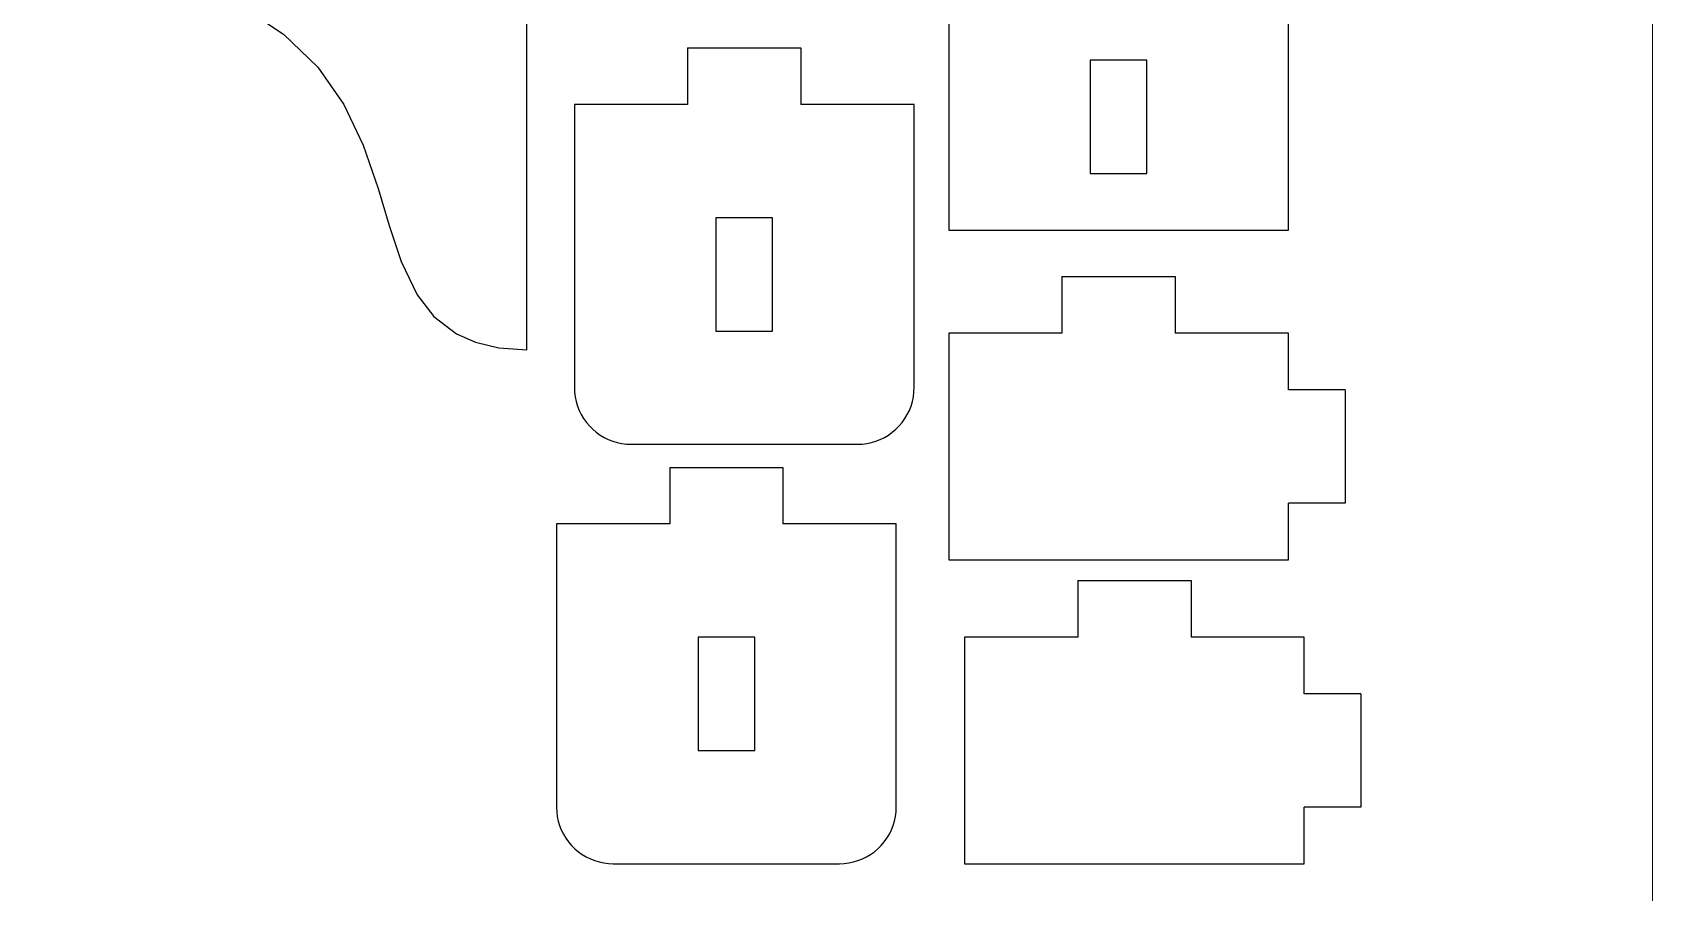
# Model space of a CAD drawing. Header units: millimetres. Extents: x -3928 to -434, y -548 to 1409.
# Drawn here: x -2871.5 to -2728.4, y 1019.3 to 1095.3 of the extents above; entities that cross this region are included whole.
import ezdxf

# ---------------------------------------------------------------- set-up
doc = ezdxf.new("R2010")
doc.units = ezdxf.units.MM
doc.header["$MEASUREMENT"] = 0
doc.layers.add('layer 1', color=7, linetype='Continuous')

msp = doc.modelspace()

# ---------------------------------------------------------------- linework, layer by layer
at = {"layer": 'layer 1', "color": 250, "lineweight": 9}
msp.add_lwpolyline([(-3928.424, 422.392), (-2728.424, 422.392), (-2728.424, 1322.392), (-3928.424, 1322.392), (-3928.424, 422.392)], close=True, dxfattribs=at)
at = {"layer": 'layer 1', "color": 1, "lineweight": 25}
for points in [[(-2790.5871, 1137.8129), (-2790.5871, 1137.8129), (-2790.5871, 1077.8128), (-2790.5871, 1077.8128)], [(-2760.5872, 1077.8128), (-2760.5872, 1077.8128), (-2760.5872, 1137.8129), (-2760.5872, 1137.8129)], [(-2827.8411, 1067.2551), (-2827.8411, 1067.2551), (-2827.8411, 1128.7549), (-2827.8411, 1128.7549)], [(-2813.6474, 1093.9098), (-2813.6474, 1093.9098), (-2803.6475, 1093.9098), (-2803.6475, 1093.9098)], [(-2813.6474, 1093.9098), (-2813.6474, 1093.9098), (-2813.6474, 1088.9099), (-2813.6474, 1088.9099)], [(-2803.6475, 1093.9098), (-2803.6475, 1093.9098), (-2803.6475, 1088.9099), (-2803.6475, 1088.9099)], [(-2778.0871, 1092.8129), (-2778.0871, 1092.8129), (-2778.0871, 1082.8127), (-2778.0871, 1082.8127)], [(-2773.0872, 1092.8129), (-2773.0872, 1092.8129), (-2778.0871, 1092.8129), (-2778.0871, 1092.8129)], [(-2773.0872, 1082.8127), (-2773.0872, 1082.8127), (-2773.0872, 1092.8129), (-2773.0872, 1092.8129)], [(-2823.6476, 1088.9099), (-2823.6476, 1088.9099), (-2823.6476, 1063.9099), (-2823.6476, 1063.9099)], [(-2813.6474, 1088.9099), (-2813.6474, 1088.9099), (-2823.6476, 1088.9099), (-2823.6476, 1088.9099)], [(-2793.6477, 1088.9099), (-2793.6477, 1088.9099), (-2803.6475, 1088.9099), (-2803.6475, 1088.9099)], [(-2793.6477, 1063.9099), (-2793.6477, 1063.9099), (-2793.6477, 1088.9099), (-2793.6477, 1088.9099)], [(-2778.0871, 1082.8127), (-2778.0871, 1082.8127), (-2773.0872, 1082.8127), (-2773.0872, 1082.8127)], [(-2811.1476, 1078.91), (-2811.1476, 1078.91), (-2811.1476, 1068.9098), (-2811.1476, 1068.9098)], [(-2806.1477, 1078.91), (-2806.1477, 1078.91), (-2811.1476, 1078.91), (-2811.1476, 1078.91)], [(-2806.1477, 1068.9098), (-2806.1477, 1068.9098), (-2806.1477, 1078.91), (-2806.1477, 1078.91)], [(-2790.5871, 1077.8128), (-2790.5871, 1077.8128), (-2760.5872, 1077.8128), (-2760.5872, 1077.8128)], [(-2780.5885, 1073.71), (-2780.5885, 1073.71), (-2780.5885, 1068.71), (-2780.5885, 1068.71)], [(-2780.5885, 1073.71), (-2780.5885, 1073.71), (-2770.5883, 1073.71), (-2770.5883, 1073.71)], [(-2770.5883, 1073.71), (-2770.5883, 1073.71), (-2770.5883, 1068.71), (-2770.5883, 1068.71)], [(-2811.1476, 1068.9098), (-2811.1476, 1068.9098), (-2806.1477, 1068.9098), (-2806.1477, 1068.9098)], [(-2790.5883, 1068.71), (-2790.5883, 1068.71), (-2790.5883, 1048.71), (-2790.5883, 1048.71)], [(-2780.5885, 1068.71), (-2780.5885, 1068.71), (-2790.5883, 1068.71), (-2790.5883, 1068.71)], [(-2760.5884, 1068.71), (-2760.5884, 1068.71), (-2770.5883, 1068.71), (-2770.5883, 1068.71)], [(-2760.5884, 1063.7101), (-2760.5884, 1063.7101), (-2760.5884, 1068.71), (-2760.5884, 1068.71)], [(-2755.5882, 1063.7101), (-2755.5882, 1063.7101), (-2760.5884, 1063.7101), (-2760.5884, 1063.7101)], [(-2755.5882, 1063.7101), (-2755.5882, 1063.7101), (-2755.5882, 1053.7099), (-2755.5882, 1053.7099)], [(-2818.6476, 1058.91), (-2818.6476, 1058.91), (-2798.6476, 1058.91), (-2798.6476, 1058.91)], [(-2815.2286, 1056.8718), (-2815.2286, 1056.8718), (-2805.2284, 1056.8718), (-2805.2284, 1056.8718)], [(-2815.2286, 1056.8718), (-2815.2286, 1056.8718), (-2815.2286, 1051.8718), (-2815.2286, 1051.8718)], [(-2805.2284, 1056.8718), (-2805.2284, 1056.8718), (-2805.2284, 1051.8718), (-2805.2284, 1051.8718)], [(-2755.5882, 1053.7099), (-2755.5882, 1053.7099), (-2760.5884, 1053.7099), (-2760.5884, 1053.7099)], [(-2760.5884, 1048.71), (-2760.5884, 1048.71), (-2760.5884, 1053.7099), (-2760.5884, 1053.7099)], [(-2825.2284, 1051.8718), (-2825.2284, 1051.8718), (-2825.2284, 1026.8719), (-2825.2284, 1026.8719)], [(-2815.2286, 1051.8718), (-2815.2286, 1051.8718), (-2825.2284, 1051.8718), (-2825.2284, 1051.8718)], [(-2795.2285, 1051.8718), (-2795.2285, 1051.8718), (-2805.2284, 1051.8718), (-2805.2284, 1051.8718)], [(-2795.2285, 1026.8719), (-2795.2285, 1026.8719), (-2795.2285, 1051.8718), (-2795.2285, 1051.8718)], [(-2790.5883, 1048.71), (-2790.5883, 1048.71), (-2760.5884, 1048.71), (-2760.5884, 1048.71)], [(-2779.1905, 1046.872), (-2779.1905, 1046.872), (-2779.1905, 1041.872), (-2779.1905, 1041.872)], [(-2779.1905, 1046.872), (-2779.1905, 1046.872), (-2769.1903, 1046.872), (-2769.1903, 1046.872)], [(-2769.1903, 1046.872), (-2769.1903, 1046.872), (-2769.1903, 1041.872), (-2769.1903, 1041.872)], [(-2812.7284, 1041.872), (-2812.7284, 1041.872), (-2812.7284, 1031.8718), (-2812.7284, 1031.8718)], [(-2807.7285, 1041.872), (-2807.7285, 1041.872), (-2812.7284, 1041.872), (-2812.7284, 1041.872)], [(-2807.7285, 1031.8718), (-2807.7285, 1031.8718), (-2807.7285, 1041.872), (-2807.7285, 1041.872)], [(-2789.1903, 1041.872), (-2789.1903, 1041.872), (-2789.1903, 1021.872), (-2789.1903, 1021.872)], [(-2779.1905, 1041.872), (-2779.1905, 1041.872), (-2789.1903, 1041.872), (-2789.1903, 1041.872)], [(-2759.1905, 1041.872), (-2759.1905, 1041.872), (-2769.1903, 1041.872), (-2769.1903, 1041.872)], [(-2759.1905, 1036.8721), (-2759.1905, 1036.8721), (-2759.1905, 1041.872), (-2759.1905, 1041.872)], [(-2754.1902, 1036.8721), (-2754.1902, 1036.8721), (-2759.1905, 1036.8721), (-2759.1905, 1036.8721)], [(-2754.1902, 1036.8721), (-2754.1902, 1036.8721), (-2754.1902, 1026.8719), (-2754.1902, 1026.8719)], [(-2812.7284, 1031.8718), (-2812.7284, 1031.8718), (-2807.7285, 1031.8718), (-2807.7285, 1031.8718)], [(-2754.1902, 1026.8719), (-2754.1902, 1026.8719), (-2759.1905, 1026.8719), (-2759.1905, 1026.8719)], [(-2759.1905, 1021.872), (-2759.1905, 1021.872), (-2759.1905, 1026.8719), (-2759.1905, 1026.8719)], [(-2820.2285, 1021.872), (-2820.2285, 1021.872), (-2800.2284, 1021.872), (-2800.2284, 1021.872)], [(-2789.1903, 1021.872), (-2789.1903, 1021.872), (-2759.1905, 1021.872), (-2759.1905, 1021.872)]]:
    msp.add_open_spline(points, degree=3, dxfattribs=at)
for points, knots in [([(-3032.8409, 1067.2551), (-3032.8409, 1067.2551), (-3030.7941, 1067.5098), (-3030.7941, 1067.5098), (-3030.7941, 1067.5098), (-3030.7941, 1067.5098), (-3029.0988, 1068.227), (-3029.0988, 1068.227), (-3029.0988, 1068.227), (-3029.0988, 1068.227), (-3027.6993, 1069.3393), (-3027.6993, 1069.3393), (-3027.6993, 1069.3393), (-3027.6993, 1069.3393), (-3026.0455, 1071.6133), (-3026.0455, 1071.6133), (-3026.0455, 1071.6133), (-3026.0455, 1071.6133), (-3024.7899, 1074.449), (-3024.7899, 1074.449), (-3024.7899, 1074.449), (-3024.7899, 1074.449), (-3023.5069, 1078.8216), (-3023.5069, 1078.8216), (-3023.5069, 1078.8216), (-3023.5069, 1078.8216), (-3022.4274, 1083.5714), (-3022.4274, 1083.5714), (-3022.4274, 1083.5714), (-3022.4274, 1083.5714), (-3021.3348, 1088.431), (-3021.3348, 1088.431), (-3021.3348, 1088.431), (-3021.3348, 1088.431), (-3019.765, 1094.1114), (-3019.765, 1094.1114), (-3019.765, 1094.1114), (-3019.765, 1094.1114), (-3017.7026, 1099.3731), (-3017.7026, 1099.3731), (-3017.7026, 1099.3731), (-3017.7026, 1099.3731), (-3014.9908, 1104.0311), (-3014.9908, 1104.0311), (-3014.9908, 1104.0311), (-3014.9908, 1104.0311), (-3011.5283, 1107.9731), (-3011.5283, 1107.9731), (-3011.5283, 1107.9731), (-3011.5283, 1107.9731), (-3007.2625, 1111.1488), (-3007.2625, 1111.1488), (-3007.2625, 1111.1488), (-3007.2625, 1111.1488), (-3002.5427, 1113.4189), (-3002.5427, 1113.4189), (-3002.5427, 1113.4189), (-3002.5427, 1113.4189), (-2997.124, 1115.048), (-2997.124, 1115.048), (-2997.124, 1115.048), (-2997.124, 1115.048), (-2991.0397, 1116.0866), (-2991.0397, 1116.0866), (-2991.0397, 1116.0866), (-2991.0397, 1116.0866), (-2984.3387, 1116.6006), (-2984.3387, 1116.6006), (-2984.3387, 1116.6006), (-2984.3387, 1116.6006), (-2977.0824, 1116.6645), (-2977.0824, 1116.6645), (-2977.0824, 1116.6645), (-2977.0824, 1116.6645), (-2969.3435, 1116.3579), (-2969.3435, 1116.3579), (-2969.3435, 1116.3579), (-2969.3435, 1116.3579), (-2956.399, 1115.3155), (-2956.399, 1115.3155), (-2956.399, 1115.3155), (-2956.399, 1115.3155), (-2942.7959, 1113.8324), (-2942.7959, 1113.8324), (-2942.7959, 1113.8324), (-2942.7959, 1113.8324), (-2928.8898, 1112.1348), (-2928.8898, 1112.1348), (-2928.8898, 1112.1348), (-2928.8898, 1112.1348), (-2918.2941, 1110.7914), (-2918.2941, 1110.7914), (-2918.2941, 1110.7914), (-2918.2941, 1110.7914), (-2907.8984, 1109.4481), (-2907.8984, 1109.4481), (-2907.8984, 1109.4481), (-2907.8984, 1109.4481), (-2897.8622, 1108.11), (-2897.8622, 1108.11), (-2897.8622, 1108.11), (-2897.8622, 1108.11), (-2888.3394, 1106.7535), (-2888.3394, 1106.7535), (-2888.3394, 1106.7535), (-2888.3394, 1106.7535), (-2879.4734, 1105.3304), (-2879.4734, 1105.3304), (-2879.4734, 1105.3304), (-2879.4734, 1105.3304), (-2871.5299, 1103.8018), (-2871.5299, 1103.8018), (-2871.5299, 1103.8018), (-2871.5299, 1103.8018), (-2864.4482, 1102.0665), (-2864.4482, 1102.0665), (-2864.4482, 1102.0665), (-2864.4482, 1102.0665), (-2858.3088, 1100.0423), (-2858.3088, 1100.0423), (-2858.3088, 1100.0423), (-2858.3088, 1100.0423), (-2853.159, 1097.6536), (-2853.159, 1097.6536), (-2853.159, 1097.6536), (-2853.159, 1097.6536), (-2849.3426, 1095.1154), (-2849.3426, 1095.1154), (-2849.3426, 1095.1154), (-2849.3426, 1095.1154), (-2846.3193, 1092.2032), (-2846.3193, 1092.2032), (-2846.3193, 1092.2032), (-2846.3193, 1092.2032), (-2844.0142, 1088.9224), (-2844.0142, 1088.9224), (-2844.0142, 1088.9224), (-2844.0142, 1088.9224), (-2842.3008, 1085.3173), (-2842.3008, 1085.3173), (-2842.3008, 1085.3173), (-2842.3008, 1085.3173), (-2840.9902, 1081.4834), (-2840.9902, 1081.4834), (-2840.9902, 1081.4834), (-2840.9902, 1081.4834), (-2840.0176, 1078.2244), (-2840.0176, 1078.2244), (-2840.0176, 1078.2244), (-2840.0176, 1078.2244), (-2838.9445, 1075.0427), (-2838.9445, 1075.0427), (-2838.9445, 1075.0427), (-2838.9445, 1075.0427), (-2837.5242, 1072.1101), (-2837.5242, 1072.1101), (-2837.5242, 1072.1101), (-2837.5242, 1072.1101), (-2836.0513, 1070.2029), (-2836.0513, 1070.2029), (-2836.0513, 1070.2029), (-2836.0513, 1070.2029), (-2834.0649, 1068.6684), (-2834.0649, 1068.6684), (-2834.0649, 1068.6684), (-2834.0649, 1068.6684), (-2832.3715, 1067.9155), (-2832.3715, 1067.9155), (-2832.3715, 1067.9155), (-2832.3715, 1067.9155), (-2830.3173, 1067.4283), (-2830.3173, 1067.4283), (-2830.3173, 1067.4283), (-2830.3173, 1067.4283), (-2827.8411, 1067.2551), (-2827.8411, 1067.2551)], [0, 0, 0, 0, 0.02222222, 0.02222222, 0.02222222, 0.02222222, 0.04444444, 0.04444444, 0.04444444, 0.04444444, 0.06666667, 0.06666667, 0.06666667, 0.06666667, 0.08888889, 0.08888889, 0.08888889, 0.08888889, 0.11111111, 0.11111111, 0.11111111, 0.11111111, 0.13333333, 0.13333333, 0.13333333, 0.13333333, 0.15555556, 0.15555556, 0.15555556, 0.15555556, 0.17777778, 0.17777778, 0.17777778, 0.17777778, 0.2, 0.2, 0.2, 0.2, 0.22222222, 0.22222222, 0.22222222, 0.22222222, 0.24444444, 0.24444444, 0.24444444, 0.24444444, 0.26666667, 0.26666667, 0.26666667, 0.26666667, 0.28888889, 0.28888889, 0.28888889, 0.28888889, 0.31111111, 0.31111111, 0.31111111, 0.31111111, 0.33333333, 0.33333333, 0.33333333, 0.33333333, 0.35555556, 0.35555556, 0.35555556, 0.35555556, 0.37777778, 0.37777778, 0.37777778, 0.37777778, 0.4, 0.4, 0.4, 0.4, 0.42222222, 0.42222222, 0.42222222, 0.42222222, 0.44444444, 0.44444444, 0.44444444, 0.44444444, 0.46666667, 0.46666667, 0.46666667, 0.46666667, 0.48888889, 0.48888889, 0.48888889, 0.48888889, 0.51111111, 0.51111111, 0.51111111, 0.51111111, 0.53333333, 0.53333333, 0.53333333, 0.53333333, 0.55555556, 0.55555556, 0.55555556, 0.55555556, 0.57777778, 0.57777778, 0.57777778, 0.57777778, 0.6, 0.6, 0.6, 0.6, 0.62222222, 0.62222222, 0.62222222, 0.62222222, 0.64444444, 0.64444444, 0.64444444, 0.64444444, 0.66666667, 0.66666667, 0.66666667, 0.66666667, 0.68888889, 0.68888889, 0.68888889, 0.68888889, 0.71111111, 0.71111111, 0.71111111, 0.71111111, 0.73333333, 0.73333333, 0.73333333, 0.73333333, 0.75555556, 0.75555556, 0.75555556, 0.75555556, 0.77777778, 0.77777778, 0.77777778, 0.77777778, 0.8, 0.8, 0.8, 0.8, 0.82222222, 0.82222222, 0.82222222, 0.82222222, 0.84444444, 0.84444444, 0.84444444, 0.84444444, 0.86666667, 0.86666667, 0.86666667, 0.86666667, 0.88888889, 0.88888889, 0.88888889, 0.88888889, 0.91111111, 0.91111111, 0.91111111, 0.91111111, 0.93333333, 0.93333333, 0.93333333, 0.93333333, 0.95555556, 0.95555556, 0.95555556, 0.95555556, 1, 1, 1, 1]), ([(-2823.6476, 1063.9099), (-2823.6476, 1063.9099), (-2823.6306, 1063.4972), (-2823.6306, 1063.4972), (-2823.6306, 1063.4972), (-2823.6306, 1063.4972), (-2823.5795, 1063.0869), (-2823.5795, 1063.0869), (-2823.5795, 1063.0869), (-2823.5795, 1063.0869), (-2823.4944, 1062.6826), (-2823.4944, 1062.6826), (-2823.4944, 1062.6826), (-2823.4944, 1062.6826), (-2823.3766, 1062.2864), (-2823.3766, 1062.2864), (-2823.3766, 1062.2864), (-2823.3766, 1062.2864), (-2823.2263, 1061.9015), (-2823.2263, 1061.9015), (-2823.2263, 1061.9015), (-2823.2263, 1061.9015), (-2823.045, 1061.5301), (-2823.045, 1061.5301), (-2823.045, 1061.5301), (-2823.045, 1061.5301), (-2822.8333, 1061.1752), (-2822.8333, 1061.1752), (-2822.8333, 1061.1752), (-2822.8333, 1061.1752), (-2822.5931, 1060.839), (-2822.5931, 1060.839), (-2822.5931, 1060.839), (-2822.5931, 1060.839), (-2822.326, 1060.5236), (-2822.326, 1060.5236), (-2822.326, 1060.5236), (-2822.326, 1060.5236), (-2822.0339, 1060.2311), (-2822.0339, 1060.2311), (-2822.0339, 1060.2311), (-2822.0339, 1060.2311), (-2821.7186, 1059.9641), (-2821.7186, 1059.9641), (-2821.7186, 1059.9641), (-2821.7186, 1059.9641), (-2821.3824, 1059.7242), (-2821.3824, 1059.7242), (-2821.3824, 1059.7242), (-2821.3824, 1059.7242), (-2821.0271, 1059.5125), (-2821.0271, 1059.5125), (-2821.0271, 1059.5125), (-2821.0271, 1059.5125), (-2820.656, 1059.3312), (-2820.656, 1059.3312), (-2820.656, 1059.3312), (-2820.656, 1059.3312), (-2820.2711, 1059.1809), (-2820.2711, 1059.1809), (-2820.2711, 1059.1809), (-2820.2711, 1059.1809), (-2819.8749, 1059.0627), (-2819.8749, 1059.0627), (-2819.8749, 1059.0627), (-2819.8749, 1059.0627), (-2819.4707, 1058.9781), (-2819.4707, 1058.9781), (-2819.4707, 1058.9781), (-2819.4707, 1058.9781), (-2819.0604, 1058.9269), (-2819.0604, 1058.9269), (-2819.0604, 1058.9269), (-2819.0604, 1058.9269), (-2818.6476, 1058.91), (-2818.6476, 1058.91)], [0, 0, 0, 0, 0.05, 0.05, 0.05, 0.05, 0.1, 0.1, 0.1, 0.1, 0.15, 0.15, 0.15, 0.15, 0.2, 0.2, 0.2, 0.2, 0.25, 0.25, 0.25, 0.25, 0.3, 0.3, 0.3, 0.3, 0.35, 0.35, 0.35, 0.35, 0.4, 0.4, 0.4, 0.4, 0.45, 0.45, 0.45, 0.45, 0.5, 0.5, 0.5, 0.5, 0.55, 0.55, 0.55, 0.55, 0.6, 0.6, 0.6, 0.6, 0.65, 0.65, 0.65, 0.65, 0.7, 0.7, 0.7, 0.7, 0.75, 0.75, 0.75, 0.75, 0.8, 0.8, 0.8, 0.8, 0.85, 0.85, 0.85, 0.85, 0.9, 0.9, 0.9, 0.9, 1, 1, 1, 1]), ([(-2798.6476, 1058.91), (-2798.6476, 1058.91), (-2798.2345, 1058.9269), (-2798.2345, 1058.9269), (-2798.2345, 1058.9269), (-2798.2345, 1058.9269), (-2797.8246, 1058.9781), (-2797.8246, 1058.9781), (-2797.8246, 1058.9781), (-2797.8246, 1058.9781), (-2797.4203, 1059.0627), (-2797.4203, 1059.0627), (-2797.4203, 1059.0627), (-2797.4203, 1059.0627), (-2797.0241, 1059.1809), (-2797.0241, 1059.1809), (-2797.0241, 1059.1809), (-2797.0241, 1059.1809), (-2796.6389, 1059.3312), (-2796.6389, 1059.3312), (-2796.6389, 1059.3312), (-2796.6389, 1059.3312), (-2796.2678, 1059.5125), (-2796.2678, 1059.5125), (-2796.2678, 1059.5125), (-2796.2678, 1059.5125), (-2795.9129, 1059.7242), (-2795.9129, 1059.7242), (-2795.9129, 1059.7242), (-2795.9129, 1059.7242), (-2795.5763, 1059.9641), (-2795.5763, 1059.9641), (-2795.5763, 1059.9641), (-2795.5763, 1059.9641), (-2795.2613, 1060.2311), (-2795.2613, 1060.2311), (-2795.2613, 1060.2311), (-2795.2613, 1060.2311), (-2794.9688, 1060.5236), (-2794.9688, 1060.5236), (-2794.9688, 1060.5236), (-2794.9688, 1060.5236), (-2794.7018, 1060.839), (-2794.7018, 1060.839), (-2794.7018, 1060.839), (-2794.7018, 1060.839), (-2794.4619, 1061.1752), (-2794.4619, 1061.1752), (-2794.4619, 1061.1752), (-2794.4619, 1061.1752), (-2794.2502, 1061.5301), (-2794.2502, 1061.5301), (-2794.2502, 1061.5301), (-2794.2502, 1061.5301), (-2794.0685, 1061.9015), (-2794.0685, 1061.9015), (-2794.0685, 1061.9015), (-2794.0685, 1061.9015), (-2793.9186, 1062.2864), (-2793.9186, 1062.2864), (-2793.9186, 1062.2864), (-2793.9186, 1062.2864), (-2793.8004, 1062.6826), (-2793.8004, 1062.6826), (-2793.8004, 1062.6826), (-2793.8004, 1062.6826), (-2793.7158, 1063.0869), (-2793.7158, 1063.0869), (-2793.7158, 1063.0869), (-2793.7158, 1063.0869), (-2793.6646, 1063.4972), (-2793.6646, 1063.4972), (-2793.6646, 1063.4972), (-2793.6646, 1063.4972), (-2793.6477, 1063.9099), (-2793.6477, 1063.9099)], [0, 0, 0, 0, 0.05, 0.05, 0.05, 0.05, 0.1, 0.1, 0.1, 0.1, 0.15, 0.15, 0.15, 0.15, 0.2, 0.2, 0.2, 0.2, 0.25, 0.25, 0.25, 0.25, 0.3, 0.3, 0.3, 0.3, 0.35, 0.35, 0.35, 0.35, 0.4, 0.4, 0.4, 0.4, 0.45, 0.45, 0.45, 0.45, 0.5, 0.5, 0.5, 0.5, 0.55, 0.55, 0.55, 0.55, 0.6, 0.6, 0.6, 0.6, 0.65, 0.65, 0.65, 0.65, 0.7, 0.7, 0.7, 0.7, 0.75, 0.75, 0.75, 0.75, 0.8, 0.8, 0.8, 0.8, 0.85, 0.85, 0.85, 0.85, 0.9, 0.9, 0.9, 0.9, 1, 1, 1, 1]), ([(-2825.2284, 1026.8719), (-2825.2284, 1026.8719), (-2825.2115, 1026.4591), (-2825.2115, 1026.4591), (-2825.2115, 1026.4591), (-2825.2115, 1026.4591), (-2825.1603, 1026.0489), (-2825.1603, 1026.0489), (-2825.1603, 1026.0489), (-2825.1603, 1026.0489), (-2825.0753, 1025.6446), (-2825.0753, 1025.6446), (-2825.0753, 1025.6446), (-2825.0753, 1025.6446), (-2824.9575, 1025.2484), (-2824.9575, 1025.2484), (-2824.9575, 1025.2484), (-2824.9575, 1025.2484), (-2824.8072, 1024.8635), (-2824.8072, 1024.8635), (-2824.8072, 1024.8635), (-2824.8072, 1024.8635), (-2824.6259, 1024.4921), (-2824.6259, 1024.4921), (-2824.6259, 1024.4921), (-2824.6259, 1024.4921), (-2824.4142, 1024.1372), (-2824.4142, 1024.1372), (-2824.4142, 1024.1372), (-2824.4142, 1024.1372), (-2824.1739, 1023.801), (-2824.1739, 1023.801), (-2824.1739, 1023.801), (-2824.1739, 1023.801), (-2823.9069, 1023.4856), (-2823.9069, 1023.4856), (-2823.9069, 1023.4856), (-2823.9069, 1023.4856), (-2823.6148, 1023.1931), (-2823.6148, 1023.1931), (-2823.6148, 1023.1931), (-2823.6148, 1023.1931), (-2823.2994, 1022.9261), (-2823.2994, 1022.9261), (-2823.2994, 1022.9261), (-2823.2994, 1022.9261), (-2822.9632, 1022.6862), (-2822.9632, 1022.6862), (-2822.9632, 1022.6862), (-2822.9632, 1022.6862), (-2822.6083, 1022.4745), (-2822.6083, 1022.4745), (-2822.6083, 1022.4745), (-2822.6083, 1022.4745), (-2822.2368, 1022.2932), (-2822.2368, 1022.2932), (-2822.2368, 1022.2932), (-2822.2368, 1022.2932), (-2821.852, 1022.1429), (-2821.852, 1022.1429), (-2821.852, 1022.1429), (-2821.852, 1022.1429), (-2821.4558, 1022.0247), (-2821.4558, 1022.0247), (-2821.4558, 1022.0247), (-2821.4558, 1022.0247), (-2821.0515, 1021.9401), (-2821.0515, 1021.9401), (-2821.0515, 1021.9401), (-2821.0515, 1021.9401), (-2820.6412, 1021.8889), (-2820.6412, 1021.8889), (-2820.6412, 1021.8889), (-2820.6412, 1021.8889), (-2820.2285, 1021.872), (-2820.2285, 1021.872)], [0, 0, 0, 0, 0.05, 0.05, 0.05, 0.05, 0.1, 0.1, 0.1, 0.1, 0.15, 0.15, 0.15, 0.15, 0.2, 0.2, 0.2, 0.2, 0.25, 0.25, 0.25, 0.25, 0.3, 0.3, 0.3, 0.3, 0.35, 0.35, 0.35, 0.35, 0.4, 0.4, 0.4, 0.4, 0.45, 0.45, 0.45, 0.45, 0.5, 0.5, 0.5, 0.5, 0.55, 0.55, 0.55, 0.55, 0.6, 0.6, 0.6, 0.6, 0.65, 0.65, 0.65, 0.65, 0.7, 0.7, 0.7, 0.7, 0.75, 0.75, 0.75, 0.75, 0.8, 0.8, 0.8, 0.8, 0.85, 0.85, 0.85, 0.85, 0.9, 0.9, 0.9, 0.9, 1, 1, 1, 1]), ([(-2800.2284, 1021.872), (-2800.2284, 1021.872), (-2799.8157, 1021.8889), (-2799.8157, 1021.8889), (-2799.8157, 1021.8889), (-2799.8157, 1021.8889), (-2799.4054, 1021.9401), (-2799.4054, 1021.9401), (-2799.4054, 1021.9401), (-2799.4054, 1021.9401), (-2799.0011, 1022.0247), (-2799.0011, 1022.0247), (-2799.0011, 1022.0247), (-2799.0011, 1022.0247), (-2798.605, 1022.1429), (-2798.605, 1022.1429), (-2798.605, 1022.1429), (-2798.605, 1022.1429), (-2798.2201, 1022.2932), (-2798.2201, 1022.2932), (-2798.2201, 1022.2932), (-2798.2201, 1022.2932), (-2797.8486, 1022.4745), (-2797.8486, 1022.4745), (-2797.8486, 1022.4745), (-2797.8486, 1022.4745), (-2797.4937, 1022.6862), (-2797.4937, 1022.6862), (-2797.4937, 1022.6862), (-2797.4937, 1022.6862), (-2797.1572, 1022.9261), (-2797.1572, 1022.9261), (-2797.1572, 1022.9261), (-2797.1572, 1022.9261), (-2796.8421, 1023.1931), (-2796.8421, 1023.1931), (-2796.8421, 1023.1931), (-2796.8421, 1023.1931), (-2796.5497, 1023.4856), (-2796.5497, 1023.4856), (-2796.5497, 1023.4856), (-2796.5497, 1023.4856), (-2796.2826, 1023.801), (-2796.2826, 1023.801), (-2796.2826, 1023.801), (-2796.2826, 1023.801), (-2796.0424, 1024.1372), (-2796.0424, 1024.1372), (-2796.0424, 1024.1372), (-2796.0424, 1024.1372), (-2795.8311, 1024.4921), (-2795.8311, 1024.4921), (-2795.8311, 1024.4921), (-2795.8311, 1024.4921), (-2795.6494, 1024.8635), (-2795.6494, 1024.8635), (-2795.6494, 1024.8635), (-2795.6494, 1024.8635), (-2795.4995, 1025.2484), (-2795.4995, 1025.2484), (-2795.4995, 1025.2484), (-2795.4995, 1025.2484), (-2795.3813, 1025.6446), (-2795.3813, 1025.6446), (-2795.3813, 1025.6446), (-2795.3813, 1025.6446), (-2795.2966, 1026.0489), (-2795.2966, 1026.0489), (-2795.2966, 1026.0489), (-2795.2966, 1026.0489), (-2795.2455, 1026.4591), (-2795.2455, 1026.4591), (-2795.2455, 1026.4591), (-2795.2455, 1026.4591), (-2795.2285, 1026.8719), (-2795.2285, 1026.8719)], [0, 0, 0, 0, 0.05, 0.05, 0.05, 0.05, 0.1, 0.1, 0.1, 0.1, 0.15, 0.15, 0.15, 0.15, 0.2, 0.2, 0.2, 0.2, 0.25, 0.25, 0.25, 0.25, 0.3, 0.3, 0.3, 0.3, 0.35, 0.35, 0.35, 0.35, 0.4, 0.4, 0.4, 0.4, 0.45, 0.45, 0.45, 0.45, 0.5, 0.5, 0.5, 0.5, 0.55, 0.55, 0.55, 0.55, 0.6, 0.6, 0.6, 0.6, 0.65, 0.65, 0.65, 0.65, 0.7, 0.7, 0.7, 0.7, 0.75, 0.75, 0.75, 0.75, 0.8, 0.8, 0.8, 0.8, 0.85, 0.85, 0.85, 0.85, 0.9, 0.9, 0.9, 0.9, 1, 1, 1, 1])]:
    msp.add_open_spline(points, degree=3, knots=knots, dxfattribs=at)

doc.saveas('drawing.dxf')
